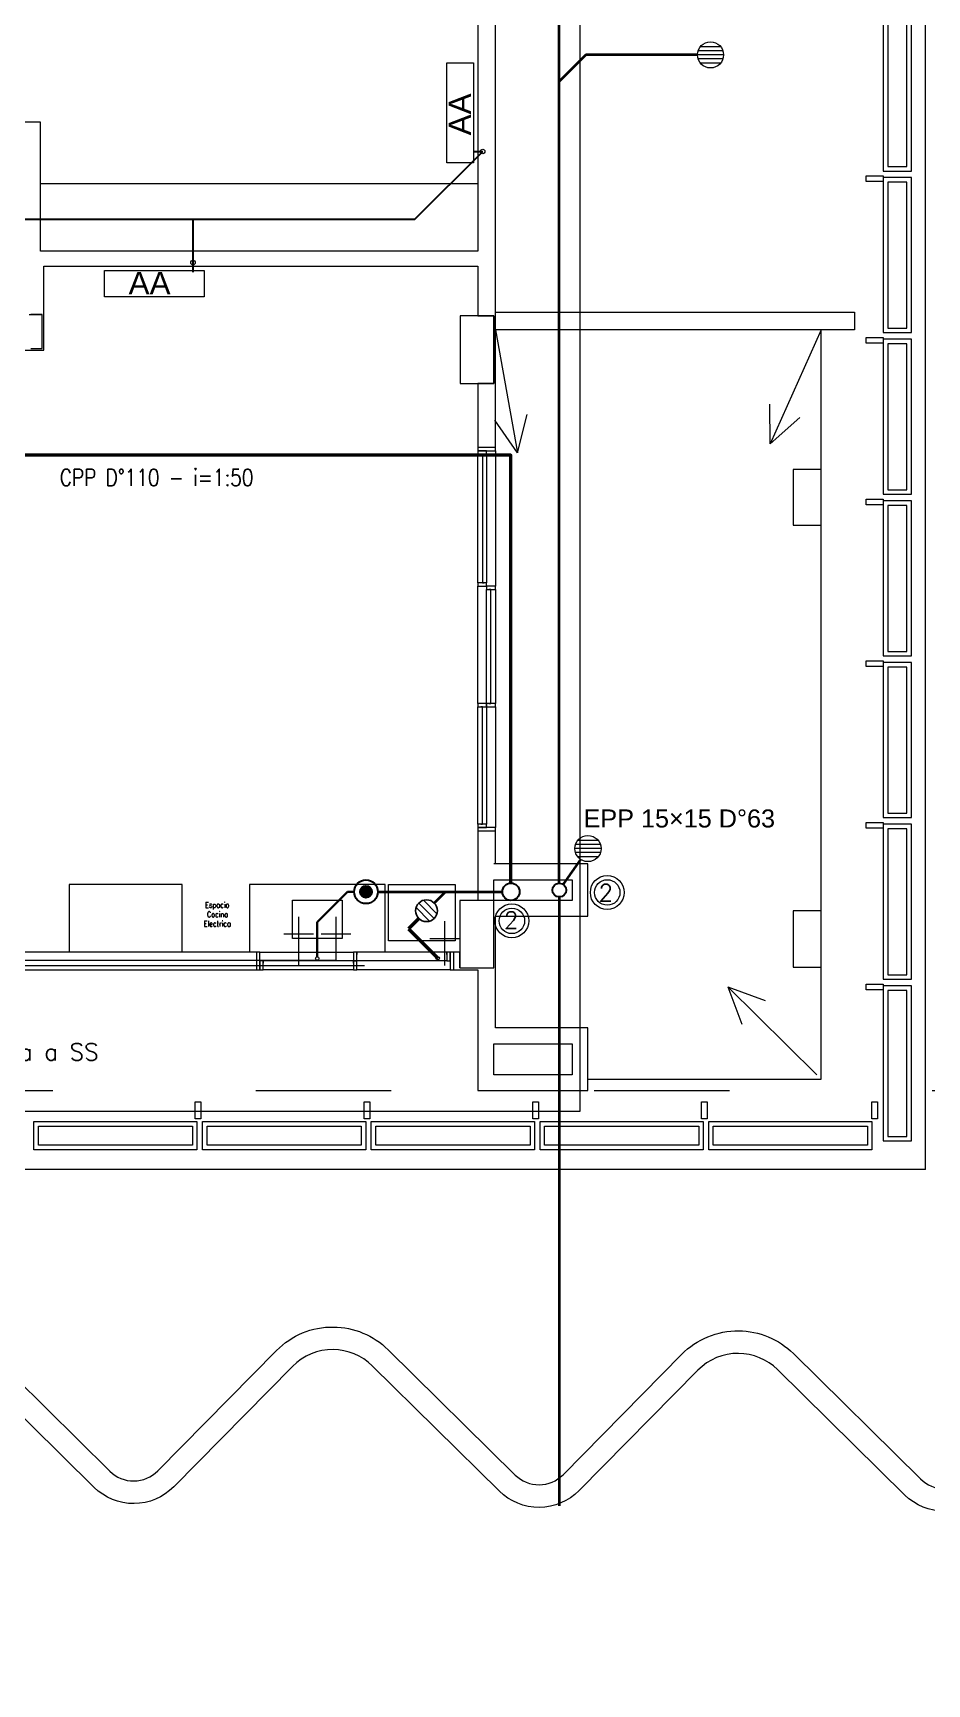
# Model space of a CAD drawing. Header units: millimetres. Extents: x 539 to 842, y -453 to -96.
# Drawn here: x 764.64 to 772.57, y -365.86 to -351.22 of the extents above; entities that cross this region are included whole.
import ezdxf
from ezdxf.enums import TextEntityAlignment as Align

# ---------------------------------------------------------------- set-up
doc = ezdxf.new("R2010")
doc.units = ezdxf.units.MM
doc.header["$LTSCALE"] = 0.1
for name, pattern in [('ACAD_ISO02W100', [15, 12, -3]), ('ACAD_ISO03W100', [30, 12, -18]), ('CONTINUA', [0])]:
    doc.linetypes.add(name, pattern=pattern)
doc.layers.get('0').update_dxf_attribs({"lineweight": 5})
for name, color, linetype, lineweight in [('00-Agua Caliente', 1, 'Continuous', 20), ('00-Agua Fria', 5, 'ACAD_ISO02W100', 20), ('A-GLAZ-CWMG', 7, 'Continuous', 5), ('A-Texto Pluvial', 7, 'Continuous', 20), ('A-WALL', 7, 'Continuous', 5), ('Agua Fria Directa - Texto', 7, 'Continuous', 18), ('Arq-Equipamiento', 250, 'Continuous', 5), ('CORDON H NUEVO', 251, 'Continuous', 5)]:
    doc.layers.add(name, color=color, linetype=linetype, lineweight=lineweight)
for name, color, linetype in [('00-Pluvial', 40, 'Continuous'), ('00-Secundario', 24, 'Continuous'), ('00-Ventilacion', 3, 'Continuous'), ('Textos', 7, 'Continuous')]:
    doc.layers.add(name, color=color, linetype=linetype)
doc.layers.add('00-Primario', color=7, linetype='Continuous', true_color=0xff2400)
doc.styles.add('Arial', font='arial.ttf', dxfattribs={"height": 0.245883})
doc.styles.add('Romans', font='romans.shx')
doc.styles.add('Romans 1.50', font='romans.shx', dxfattribs={"width": 0.8, "height": 0.15})
doc.styles.get("Standard").update_dxf_attribs({"font": 'arial.ttf'})

# ---------------------------------------------------------------- blocks, each defined once
blk = doc.blocks.new('Montante rectangular - 50 x 150mm-V34-02 Torre PB')
at = {"layer": 'A-GLAZ-CWMG', "color": 8}
for p, q in [((-0.025, 0.075), (0.025, 0.075)), ((-0.025, 0.01), (-0.025, 0.075)), ((-0.025, -0.07), (-0.025, 0.01)), ((0.025, 0.075), (0.025, 0.019)), ((0.025, 0.019), (0.025, -0.056)), ((-0.025, -0.075), (-0.025, -0.07)), ((0.025, -0.075), (-0.025, -0.075)), ((0.025, -0.056), (0.025, -0.075))]:
    blk.add_line(p, q, dxfattribs=at)
blk = doc.blocks.new('Montante rectangular - 50 x 150mm-1818797-02 Torre PB')
at = {"layer": 'A-GLAZ-CWMG', "color": 8}
for p, q in [((0, 0.075), (-0.05, 0.075)), ((-0.05, 0.075), (-0.05, 0.049)), ((-0.05, 0.049), (-0.05, -0.075)), ((0, 0.03), (0, 0.075)), ((0, -0.032), (0, 0.03)), ((-0.05, -0.075), (0, -0.075)), ((0, -0.045), (0, -0.033)), ((0, -0.057), (0, -0.046)), ((0, -0.07), (0, -0.058)), ((0, -0.075), (0, -0.071))]:
    blk.add_line(p, q, dxfattribs=at)
blk = doc.blocks.new('2-PB F')
at = {"color": 8, "lineweight": 18}
for p, q in [((768.582, -351.01), (768.582, -353.156)), ((768.738, -354.896), (768.738, -351.01)), ((764.703, -352.011), (763.776, -352.011)), ((764.703, -353.156), (764.703, -352.011)), ((764.703, -352.556), (768.582, -352.556)), ((768.582, -353.156), (764.703, -353.156)), ((764.733, -353.288), (768.582, -353.288)), ((764.733, -354.033), (764.733, -353.288)), ((768.582, -353.288), (768.582, -353.729)), ((764.602, -353.718), (764.718, -353.718)), ((764.718, -353.718), (764.618, -353.718)), ((764.718, -354.018), (764.718, -353.718)), ((768.424, -353.729), (768.424, -354.329)), ((768.582, -353.729), (768.424, -353.729)), ((768.584, -353.729), (768.582, -353.729)), ((768.582, -353.729), (768.724, -353.729)), ((768.585, -353.729), (768.584, -353.729)), ((768.597, -353.729), (768.585, -353.729)), ((768.598, -353.729), (768.597, -353.729)), ((768.723, -353.729), (768.598, -353.729)), ((768.724, -353.729), (768.723, -353.729)), ((768.724, -354.329), (768.724, -353.729)), ((768.724, -353.729), (768.724, -354.329)), ((768.738, -353.698), (771.923, -353.698)), ((771.923, -353.698), (771.923, -353.853)), ((771.923, -353.853), (768.738, -353.853)), ((771.628, -359.005), (771.628, -353.853)), ((761.471, -354.033), (764.733, -354.033)), ((764.618, -354.018), (764.718, -354.018)), ((768.424, -354.329), (768.582, -354.329)), ((768.582, -354.329), (768.584, -354.329)), ((768.582, -354.329), (768.582, -354.896)), ((768.724, -354.329), (768.582, -354.329)), ((768.584, -354.329), (768.585, -354.329)), ((768.585, -354.329), (768.597, -354.329)), ((768.597, -354.329), (768.598, -354.329)), ((768.598, -354.329), (768.723, -354.329)), ((768.723, -354.329), (768.724, -354.329)), ((768.582, -354.896), (768.582, -354.926)), ((768.738, -354.896), (768.582, -354.896)), ((768.738, -354.926), (768.738, -354.896)), ((768.582, -354.926), (768.582, -354.956)), ((768.66, -354.926), (768.582, -354.926)), ((768.582, -354.926), (768.738, -354.926)), ((768.582, -354.956), (768.66, -354.956)), ((768.582, -356.096), (768.582, -354.956)), ((768.624, -354.956), (768.624, -356.096)), ((768.639, -354.956), (768.624, -354.956)), ((768.66, -354.956), (768.66, -354.926)), ((768.66, -354.956), (768.66, -356.096)), ((768.738, -354.926), (768.738, -356.126)), ((771.378, -355.092), (771.378, -355.587)), ((771.628, -355.092), (771.378, -355.092)), ((771.628, -355.587), (771.628, -355.092)), ((771.378, -355.587), (771.628, -355.587)), ((768.582, -356.096), (768.582, -356.126)), ((768.66, -356.096), (768.582, -356.096)), ((768.582, -356.126), (768.66, -356.126)), ((768.582, -357.166), (768.582, -356.126)), ((768.624, -356.096), (768.639, -356.096)), ((768.66, -356.126), (768.66, -356.096)), ((768.66, -356.126), (768.66, -356.156)), ((768.738, -356.126), (768.66, -356.126)), ((768.66, -356.156), (768.738, -356.156)), ((768.66, -357.166), (768.66, -356.156)), ((768.696, -356.156), (768.68, -356.156)), ((768.696, -357.166), (768.696, -356.156)), ((768.738, -356.156), (768.738, -356.126)), ((768.738, -356.156), (768.738, -357.166)), ((768.582, -357.166), (768.582, -357.196)), ((768.66, -357.166), (768.582, -357.166)), ((768.582, -357.196), (768.66, -357.196)), ((768.582, -358.236), (768.582, -357.196)), ((768.623, -357.196), (768.608, -357.196)), ((768.623, -358.236), (768.623, -357.196)), ((768.66, -357.166), (768.66, -357.196)), ((768.738, -357.166), (768.66, -357.166)), ((768.66, -357.196), (768.66, -357.166)), ((768.66, -357.196), (768.738, -357.196)), ((768.66, -357.196), (768.66, -358.236)), ((768.68, -357.166), (768.696, -357.166)), ((768.738, -357.196), (768.738, -357.166)), ((768.738, -357.196), (768.738, -358.266)), ((768.582, -358.236), (768.582, -358.266)), ((768.66, -358.236), (768.582, -358.236)), ((768.582, -358.266), (768.66, -358.266)), ((768.582, -358.266), (768.582, -358.296)), ((768.738, -358.266), (768.582, -358.266)), ((768.608, -358.236), (768.623, -358.236)), ((768.66, -358.266), (768.66, -358.236)), ((768.738, -358.296), (768.738, -358.266)), ((768.582, -358.296), (768.582, -358.913)), ((768.582, -358.296), (768.738, -358.296)), ((768.738, -358.59), (768.738, -358.296)), ((769.559, -358.59), (768.723, -358.59)), ((769.559, -359.053), (769.559, -358.59)), ((764.958, -358.772), (764.958, -359.372)), ((765.958, -358.772), (764.958, -358.772)), ((765.958, -359.372), (765.958, -358.772)), ((766.558, -358.772), (766.558, -359.372)), ((767.759, -358.772), (766.558, -358.772)), ((767.759, -359.372), (767.759, -358.772)), ((768.723, -358.913), (768.723, -358.73)), ((768.723, -358.73), (769.419, -358.73)), ((769.419, -358.73), (769.419, -358.913)), ((766.938, -359.252), (766.938, -358.912)), ((766.938, -358.912), (767.378, -358.912)), ((767.378, -358.912), (767.378, -359.252)), ((768.582, -358.913), (768.423, -358.913)), ((768.423, -358.913), (768.423, -359.372)), ((768.584, -358.913), (768.582, -358.913)), ((769.419, -358.913), (768.582, -358.913)), ((768.585, -358.913), (768.584, -358.913)), ((768.597, -358.913), (768.585, -358.913)), ((768.598, -358.913), (768.597, -358.913)), ((768.723, -358.913), (768.598, -358.913)), ((768.723, -359.038), (768.723, -358.913)), ((769.559, -359.053), (769.559, -358.898)), ((771.628, -359.005), (771.378, -359.005)), ((771.378, -359.005), (771.378, -359.505)), ((771.628, -359.505), (771.628, -359.005)), ((768.723, -359.45), (768.723, -359.038)), ((768.738, -360.045), (768.738, -359.053)), ((768.738, -359.053), (769.559, -359.053)), ((767.378, -359.252), (766.938, -359.252)), ((766.618, -359.372), (764.058, -359.372)), ((766.648, -359.372), (766.618, -359.372)), ((766.618, -359.372), (766.618, -359.528)), ((766.648, -359.528), (766.648, -359.372)), ((766.648, -359.372), (767.478, -359.372)), ((766.678, -359.45), (766.648, -359.45)), ((766.648, -359.45), (766.648, -359.528)), ((767.478, -359.45), (766.678, -359.45)), ((766.678, -359.45), (766.678, -359.47)), ((766.678, -359.528), (766.678, -359.45)), ((767.508, -359.372), (767.478, -359.372)), ((767.478, -359.372), (767.478, -359.45)), ((767.478, -359.47), (767.478, -359.45)), ((767.508, -359.45), (767.478, -359.45)), ((767.478, -359.45), (767.478, -359.528)), ((767.478, -359.45), (767.508, -359.45)), ((768.308, -359.372), (767.508, -359.372)), ((767.508, -359.372), (767.508, -359.392)), ((767.508, -359.45), (767.508, -359.372)), ((767.508, -359.528), (767.508, -359.45)), ((768.308, -359.45), (767.508, -359.45)), ((768.308, -359.392), (768.308, -359.372)), ((768.338, -359.372), (768.308, -359.372)), ((768.308, -359.372), (768.308, -359.45)), ((768.308, -359.45), (768.338, -359.45)), ((768.368, -359.372), (768.338, -359.372)), ((768.338, -359.372), (768.338, -359.528)), ((768.338, -359.45), (768.338, -359.372)), ((768.423, -359.372), (768.368, -359.372)), ((768.368, -359.528), (768.368, -359.372)), ((768.423, -359.372), (768.423, -359.374)), ((768.423, -359.513), (768.423, -359.372)), ((768.423, -359.374), (768.423, -359.375)), ((768.423, -359.375), (768.423, -359.387)), ((768.423, -359.387), (768.423, -359.388)), ((768.423, -359.388), (768.423, -359.513)), ((768.723, -359.513), (768.723, -359.45)), ((764.114, -359.528), (766.618, -359.528)), ((766.618, -359.528), (766.648, -359.528)), ((766.648, -359.528), (766.678, -359.528)), ((767.478, -359.528), (766.678, -359.528)), ((767.478, -359.528), (767.508, -359.528)), ((768.338, -359.528), (767.508, -359.528)), ((768.338, -359.528), (768.368, -359.528)), ((768.368, -359.528), (768.583, -359.528)), ((768.423, -359.513), (768.583, -359.513)), ((768.583, -359.513), (768.584, -359.513)), ((768.583, -359.528), (768.583, -360.6)), ((768.584, -359.513), (768.598, -359.513)), ((768.598, -359.513), (768.723, -359.513)), ((771.378, -359.505), (771.628, -359.505)), ((771.628, -360.5), (771.628, -359.505)), ((769.559, -360.045), (768.738, -360.045)), ((769.559, -360.6), (769.559, -360.045)), ((768.723, -360.185), (769.419, -360.185)), ((768.723, -360.46), (768.723, -360.185)), ((769.419, -360.185), (769.419, -360.46)), ((769.419, -360.46), (768.723, -360.46)), ((768.583, -360.6), (769.559, -360.6)), ((769.559, -360.5), (771.628, -360.5))]:
    blk.add_line(p, q, dxfattribs=at)
at = {"color": 8, "extrusion": (0, 0, -1)}
for p, q in [((766.076, -360.85), (766.076, -360.7)), ((766.076, -360.7), (766.126, -360.7)), ((766.126, -360.7), (766.126, -360.85)), ((767.573, -360.829), (767.573, -360.7)), ((767.573, -360.7), (767.623, -360.7)), ((767.623, -360.7), (767.623, -360.828)), ((769.07, -360.829), (769.07, -360.7)), ((769.07, -360.7), (769.12, -360.7)), ((769.12, -360.7), (769.12, -360.828)), ((770.567, -360.829), (770.567, -360.7)), ((770.567, -360.7), (770.617, -360.7)), ((770.617, -360.7), (770.617, -360.828)), ((766.126, -360.85), (766.076, -360.85)), ((767.573, -360.85), (767.573, -360.829)), ((767.623, -360.85), (767.573, -360.85)), ((767.623, -360.828), (767.623, -360.85)), ((769.07, -360.85), (769.07, -360.829)), ((769.12, -360.85), (769.07, -360.85)), ((769.12, -360.828), (769.12, -360.85)), ((770.567, -360.85), (770.567, -360.829)), ((770.617, -360.85), (770.567, -360.85)), ((770.617, -360.828), (770.617, -360.85))]:
    blk.add_line(p, q, dxfattribs=at)
at = {"color": 8}
for points in [[(772.553, -361.3), (772.553, -344.884)], [(772.553, -361.3), (759.939, -361.3)]]:
    blk.add_lwpolyline(points, dxfattribs=at)
for points in [[(772.178, -352.445), (772.428, -352.445), (772.428, -351.07), (772.178, -351.07)], [(772.218, -352.405), (772.388, -352.405), (772.388, -351.11), (772.218, -351.11)], [(772.178, -353.878), (772.428, -353.878), (772.428, -352.503), (772.178, -352.503)], [(772.218, -353.838), (772.388, -353.838), (772.388, -352.543), (772.218, -352.543)], [(772.178, -355.312), (772.428, -355.312), (772.428, -353.937), (772.178, -353.937)], [(772.218, -355.272), (772.388, -355.272), (772.388, -353.977), (772.218, -353.977)], [(772.178, -356.746), (772.428, -356.746), (772.428, -355.371), (772.178, -355.371)], [(772.218, -356.706), (772.388, -356.706), (772.388, -355.411), (772.218, -355.411)], [(772.178, -358.179), (772.428, -358.179), (772.428, -356.804), (772.178, -356.804)], [(772.218, -358.139), (772.388, -358.139), (772.388, -356.844), (772.218, -356.844)], [(772.178, -359.613), (772.428, -359.613), (772.428, -358.238), (772.178, -358.238)], [(772.218, -359.573), (772.388, -359.573), (772.388, -358.278), (772.218, -358.278)], [(772.178, -361.047), (772.428, -361.047), (772.428, -359.672), (772.178, -359.672)], [(772.218, -361.007), (772.388, -361.007), (772.388, -359.712), (772.218, -359.712)], [(764.644, -360.875), (766.091, -360.875), (766.091, -361.125), (764.644, -361.125)], [(764.684, -360.915), (766.051, -360.915), (766.051, -361.085), (764.684, -361.085)], [(766.141, -360.875), (767.588, -360.875), (767.588, -361.125), (766.141, -361.125)], [(766.181, -360.915), (767.548, -360.915), (767.548, -361.085), (766.181, -361.085)], [(767.637, -360.875), (769.085, -360.875), (769.085, -361.125), (767.637, -361.125)], [(767.677, -360.915), (769.045, -360.915), (769.045, -361.085), (767.677, -361.085)], [(769.134, -360.875), (770.581, -360.875), (770.581, -361.125), (769.134, -361.125)], [(769.174, -360.915), (770.541, -360.915), (770.541, -361.085), (769.174, -361.085)], [(770.631, -360.875), (772.078, -360.875), (772.078, -361.125), (770.631, -361.125)], [(770.671, -360.915), (772.038, -360.915), (772.038, -361.085), (770.671, -361.085)]]:
    blk.add_lwpolyline(points, close=True, dxfattribs=at)
at = {"color": 8, "lineweight": 18}
blk.add_lwpolyline([(767.79, -358.772), (768.38, -358.772), (768.38, -359.272), (767.79, -359.272)], close=True, dxfattribs=at)
at = {"layer": 'Arq-Equipamiento', "color": 8, "linetype": 'CONTINUA', "lineweight": 18}
for points in [[(768.308, -351.486), (768.545, -351.486), (768.545, -352.371), (768.308, -352.371)], [(765.271, -353.326), (766.156, -353.326), (766.156, -353.561), (765.271, -353.561)]]:
    blk.add_lwpolyline(points, close=True, dxfattribs=at)
at = {"color": 8, "extrusion": (0, 0, -1), "xscale": -1, "rotation": 270}
for p in [(-772.103, -352.513), (-772.103, -353.947), (-772.103, -355.38), (-772.103, -356.814), (-772.103, -358.248), (-772.103, -359.681)]:
    blk.add_blockref('Montante rectangular - 50 x 150mm-V34-02 Torre PB', p, dxfattribs=at)
at = {"color": 8, "xscale": -1, "rotation": 180}
blk.add_blockref('Montante rectangular - 50 x 150mm-1818797-02 Torre PB', (772.128, -360.775), dxfattribs=at)
at = {"color": 8, "lineweight": 18, "style": 'Romans 1.50', "width": 0.8}
for s, p in [('Espacio', (766.163, -358.979)), ('Cocina', (766.179, -359.063)), ('Electrica', (766.151, -359.146))]:
    blk.add_text(s, height=0.05, dxfattribs=at).set_placement(p)
at = {"color": 8, "lineweight": 18, "insert": (768.322, -352.129), "char_height": 0.2, "attachment_point": 1, "rotation": 90}
blk.add_mtext_dynamic_manual_height_columns('AA', width=1, gutter_width=12.5, heights=[0], dxfattribs=at)
at = {"color": 8, "lineweight": 18, "insert": (765.484, -353.339), "char_height": 0.2, "attachment_point": 1}
blk.add_mtext_dynamic_manual_height_columns('AA', width=1, gutter_width=12.5, heights=[0], dxfattribs=at)

msp = doc.modelspace()

# ---------------------------------------------------------------- hatches: boundary and pattern name
at = {"layer": '00-Primario', "lineweight": 100}
msp.add_hatch(color=256, dxfattribs=at).paths.add_polyline_path([(767.642, -358.837, 1), (767.537, -358.837, 1)])

# ---------------------------------------------------------------- linework, layer by layer
at = {"layer": '00-Agua Caliente', "color": 1, "linetype": 'Continuous', "lineweight": 20}
for p, q in [((767.324, -359.443), (767.324, -359.059)), ((767.455, -359.214), (767.193, -359.214))]:
    msp.add_line(p, q, dxfattribs=at)
at = {"layer": '00-Agua Caliente', "linetype": 'CONTINUA'}
msp.add_lwpolyline([(762.954, -355.506), (762.954, -357.106), (764.019, -357.106), (764.019, -359.443), (767.324, -359.443)], dxfattribs=at)
at = {"layer": '00-Agua Fria', "color": 5, "linetype": 'Continuous', "lineweight": 20}
for p, q in [((766.993, -359.491), (766.993, -359.059)), ((768.288, -359.491), (768.288, -359.097)), ((767.124, -359.214), (766.862, -359.214)), ((768.419, -359.253), (768.157, -359.253))]:
    msp.add_line(p, q, dxfattribs=at)
at = {"layer": '00-Agua Fria', "linetype": 'CONTINUA'}
for points in [[(769.487, -343.23), (769.487, -360.786)], [(769.487, -360.786), (745.634, -360.786)]]:
    msp.add_lwpolyline(points, dxfattribs=at)
at = {"layer": '00-Agua Fria', "ltscale": 3}
msp.add_lwpolyline([(762.913, -355.531), (762.913, -357.142), (763.977, -357.142), (763.977, -359.491), (768.288, -359.491)], dxfattribs=at)
at = {"layer": '00-Pluvial', "lineweight": 13}
for p, q in [((770.756, -351.379), (770.535, -351.379)), ((770.737, -351.343), (770.555, -351.343)), ((770.762, -351.415), (770.53, -351.415)), ((770.756, -351.451), (770.535, -351.451)), ((770.737, -351.487), (770.555, -351.487)), ((769.67, -358.418), (769.449, -358.418)), ((769.65, -358.382), (769.468, -358.382)), ((769.675, -358.454), (769.443, -358.454)), ((769.67, -358.49), (769.449, -358.49)), ((769.65, -358.526), (769.468, -358.526))]:
    msp.add_line(p, q, dxfattribs=at)
at = {"layer": '00-Pluvial', "lineweight": 20}
for p, q in [((768.738, -353.853), (768.933, -354.943)), ((771.628, -353.853), (771.174, -354.863)), ((768.933, -354.943), (769.02, -354.603)), ((771.174, -354.863), (771.172, -354.512)), ((768.933, -354.943), (768.733, -354.654)), ((771.174, -354.863), (771.438, -354.631)), ((771.588, -360.46), (770.8, -359.681)), ((770.8, -359.681), (770.925, -360.01)), ((770.8, -359.681), (771.13, -359.802))]:
    msp.add_line(p, q, dxfattribs=at)
at = {"layer": '00-Pluvial', "lineweight": 40}
for points in [[(769.305, -358.76), (769.305, -346.583)], [(769.541, -351.415), (769.305, -351.651)], [(770.53, -351.415), (769.541, -351.415)], [(769.493, -358.55), (769.34, -358.771)], [(769.305, -358.883), (769.305, -364.284)]]:
    msp.add_lwpolyline(points, dxfattribs=at)
at = {"layer": '00-Pluvial', "lineweight": 20}
for centre, radius in [((770.646, -351.415), 0.116), ((769.559, -358.454), 0.116), ((769.73, -358.843), 0.15), ((769.73, -358.843), 0.113)]:
    msp.add_circle(centre, radius, dxfattribs=at)
at = {"layer": '00-Pluvial', "lineweight": 30}
msp.add_circle((769.305, -358.822), 0.0612, dxfattribs=at)
at = {"layer": '00-Primario', "lineweight": 50}
msp.add_lwpolyline([(768.876, -358.76), (768.876, -354.966), (762.391, -354.966)], dxfattribs=at)
at = {"layer": '00-Primario', "lineweight": 35}
for points in [[(767.427, -358.837), (767.158, -359.106)], [(767.485, -358.837), (767.427, -358.837)], [(767.158, -359.413), (767.158, -359.106)]]:
    msp.add_lwpolyline(points, dxfattribs=at)
at = {"layer": '00-Primario', "lineweight": 40}
for points in [[(767.695, -358.837), (768.8, -358.837)], [(768.196, -358.937), (768.296, -358.837)]]:
    msp.add_lwpolyline(points, dxfattribs=at)
at = {"layer": '00-Primario', "lineweight": 30}
for centre, radius in [((767.59, -358.837), 0.105), ((767.59, -358.837), 0.0526), ((768.876, -358.837), 0.0765)]:
    msp.add_circle(centre, radius, dxfattribs=at)
at = {"layer": '00-Primario', "lineweight": 20}
msp.add_circle((768.884, -359.095), 0.113, dxfattribs=at)
at = {"layer": '00-Primario', "linetype": 'Continuous', "lineweight": 20}
msp.add_circle((767.158, -359.429), 0.0151, dxfattribs=at)
at = {"layer": '00-Secundario', "lineweight": 15}
for p, q in [((768.034, -358.978), (768.154, -359.098)), ((768.058, -358.937), (768.195, -359.074)), ((768.099, -358.912), (768.219, -359.033))]:
    msp.add_line(p, q, dxfattribs=at)
at = {"layer": '00-Secundario', "lineweight": 30}
for points in [[(763.017, -352.873), (768.024, -352.873), (768.625, -352.271)], [(768.541, -352.271), (768.625, -352.271)], [(766.056, -353.257), (766.056, -352.873)], [(766.056, -353.341), (766.056, -353.257)]]:
    msp.add_lwpolyline(points, dxfattribs=at)
at = {"layer": '00-Secundario', "lineweight": 50}
for points in [[(768.06, -359.073), (767.967, -359.166)], [(767.967, -359.166), (768.226, -359.427)]]:
    msp.add_lwpolyline(points, dxfattribs=at)
at = {"layer": '00-Secundario', "linetype": 'CONTINUA', "lineweight": 20}
for centre in [(768.625, -352.271), (766.056, -353.257)]:
    msp.add_circle(centre, 0.02, dxfattribs=at)
at = {"layer": '00-Secundario', "lineweight": 25}
msp.add_circle((768.127, -359.005), 0.0967, dxfattribs=at)
at = {"layer": '00-Secundario', "linetype": 'Continuous', "lineweight": 20}
msp.add_circle((768.226, -359.427), 0.0151, dxfattribs=at)
at = {"layer": '00-Ventilacion', "color": 3, "lineweight": 20}
msp.add_circle((768.884, -359.095), 0.15, dxfattribs=at)
at = {"layer": 'A-WALL', "color": 8, "linetype": 'ACAD_ISO03W100', "lineweight": 20}
msp.add_lwpolyline([(721.613, -343.48), (721.613, -360.6), (828.988, -360.6), (828.988, -343.48), (721.613, -343.48)], dxfattribs=at)
at = {"layer": 'CORDON H NUEVO', "lineweight": 5}
for points in [[(760.155, -365.863, 0.413494), (760.455, -365.563), (760.451, -364.758, -0.198236), (760.647, -364.262), (763.2, -362.871, -0.203273), (763.706, -362.662, -0.19461), (764.19, -362.864), (765.318, -363.976, 0.414214), (765.743, -363.973), (766.796, -362.905, -0.203222), (767.301, -362.697, -0.19461), (767.786, -362.898), (768.914, -364.01, 0.414214), (769.338, -364.007), (770.391, -362.939, -0.203222), (770.896, -362.731, -0.19466), (771.381, -362.932), (772.509, -364.045, 0.414214), (772.934, -364.042)], [(773.076, -364.182, -0.414214), (772.369, -364.187), (771.241, -363.075, 0.19461), (770.894, -362.931, 0.203294), (770.534, -363.08), (769.48, -364.148, -0.414214), (768.773, -364.153), (767.645, -363.041, 0.194681), (767.299, -362.897, 0.203222), (766.938, -363.046), (765.885, -364.114, -0.414214), (765.178, -364.119), (764.05, -363.006, 0.194681), (763.703, -362.862, 0.203222), (763.343, -363.011), (760.791, -364.401)]]:
    msp.add_lwpolyline(points, format="xyb", dxfattribs=at)

# ---------------------------------------------------------------- block references
at = {"color": 2, "linetype": 'CONTINUA', "lineweight": 13}
msp.add_blockref('2-PB F', (0, 0), dxfattribs=at)

# ---------------------------------------------------------------- texts
at = {"layer": 'A-Texto Pluvial', "style": 'Arial'}
msp.add_text('EPP 15×15 D°63', height=0.16, dxfattribs=at).set_placement((769.52, -358.267))
at = {"layer": 'Agua Fria Directa - Texto', "style": 'Romans'}
msp.add_text('Baja a SS', height=0.15, rotation=360, dxfattribs=at).set_placement((764.19, -360.182), align=Align.TOP_LEFT)
at = {"layer": 'Textos', "color": 7, "style": 'Romans', "width": 0.8}
msp.add_text('CPP D°110 - i=1:50', height=0.15, rotation=360, dxfattribs=at).set_placement((764.874, -355.238))
at = {"layer": 'Textos', "style": 'Romans'}
for p in [(769.653, -358.921), (768.814, -359.164)]:
    msp.add_text('2', height=0.15, rotation=360, dxfattribs=at).set_placement(p)

doc.saveas('drawing.dxf')
